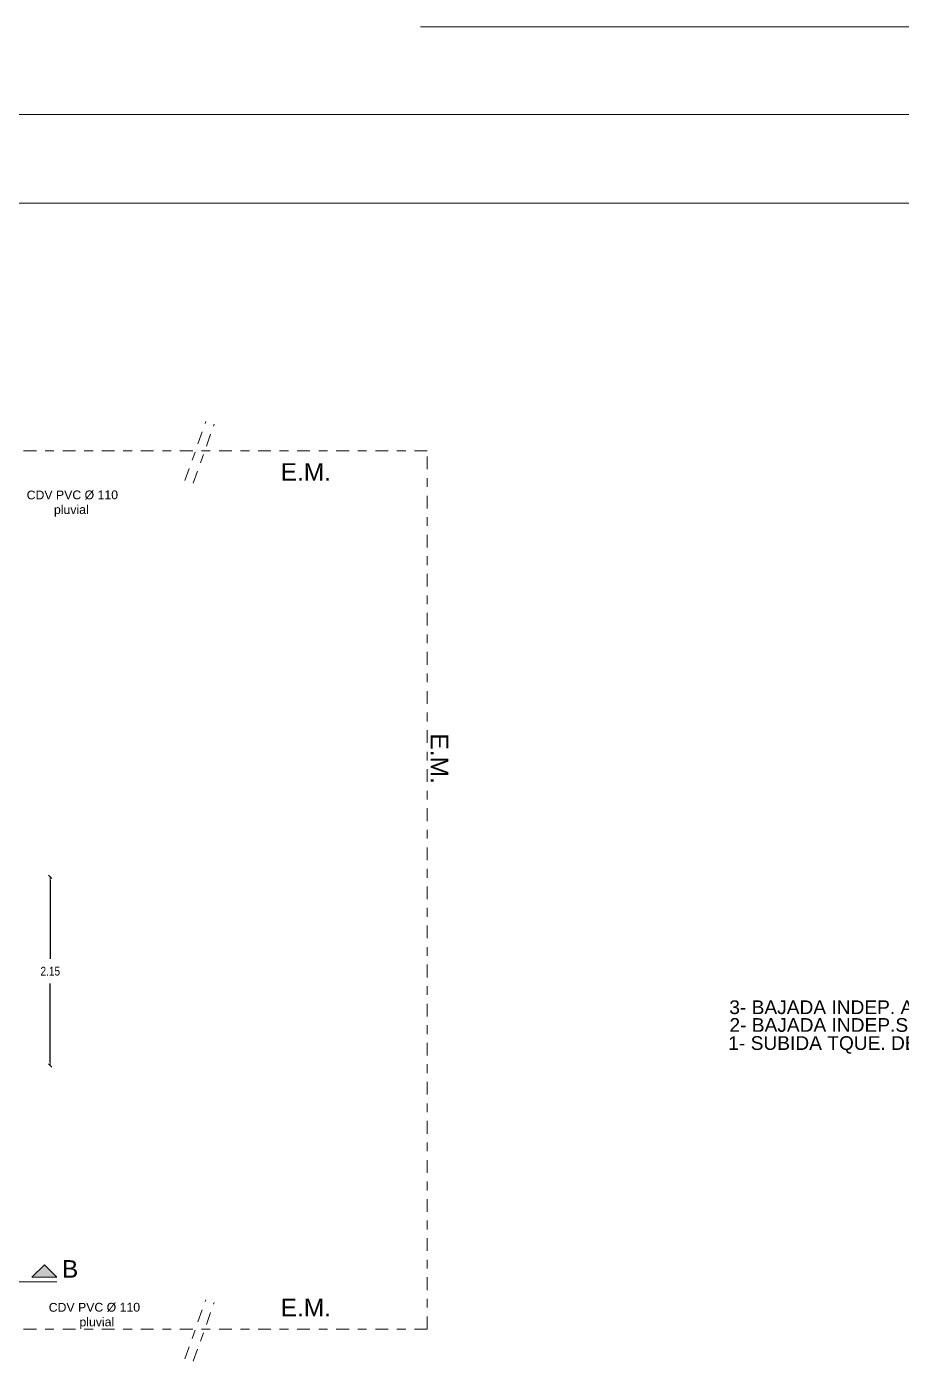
# Model space of a CAD drawing. Header units: millimetres. Extents: x 337 to 1167, y 242 to 575.
# Drawn here: x 588.86 to 598.82, y 260.19 to 275.38 of the extents above; entities that cross this region are included whole.
import ezdxf

# ---------------------------------------------------------------- set-up
doc = ezdxf.new("R2010")
doc.units = ezdxf.units.MM
doc.linetypes.add('EJE', pattern=[0.205, 0.145, -0.03, 0, -0.03])
doc.layers.get('0').update_dxf_attribs({"lineweight": 5})
doc.layers.get('Defpoints').update_dxf_attribs({"lineweight": 5})
for name, color, linetype, lineweight in [('agua', 7, 'Continuous', 5), ('cotas', 7, 'Continuous', 5), ('PRESENTACION ANTEPROYECTO', 7, 'Continuous', 5)]:
    doc.layers.add(name, color=color, linetype=linetype, lineweight=lineweight)
doc.styles.add('GENERATED_STYLE_13', font='')
doc.styles.add('GENERATED_STYLE_14', font='arial.ttf')
doc.styles.get('GENERATED_STYLE_13').set_extended_font_data('Arial Narrow Occidental')
doc.dimstyles.new('Dimstyle_92', dxfattribs={"dimtxt": 0.1, "dimasz": 0.038, "dimexe": 0.18, "dimexo": 0, "dimgap": 0.09, "dimtad": 1, "dimtih": 1, "dimtoh": 1, "dimzin": 0, "dimdsep": 46, "dimtxsty": 'GENERATED_STYLE_13', "dimblk": 'ARROWHEAD_6', "dimblk1": 'ARROWHEAD_6', "dimblk2": 'ARROWHEAD_6', "dimcen": 0.09, "dimse1": 1, "dimse2": 1, "dimclrd": 252, "dimclre": 252, "dimclrt": 252, "dimadec": 0, "dimazin": 0, "dimtfac": 1, "dimtdec": 4, "dimtmove": 0, "dimatfit": 3, "dimfxl": 1, "dimtolj": 1, "dimtzin": 0, "dimarcsym": 0})

# ---------------------------------------------------------------- blocks, each defined once
blk = doc.blocks.new('ARROWHEAD_6')
at = {"color": 0, "linetype": 'Continuous'}
for p, q in [((0, 0), (-1, 0)), ((-0.5, -0.5), (0.5, 0.5))]:
    blk.add_line(p, q, dxfattribs=at)
blk = doc.blocks.new('*D542')
at = {"layer": 'cotas', "color": 252, "lineweight": -2, "transparency": 16777216}
for p, q in [((589.128, 265.666), (589.128, 264.769)), ((589.128, 263.592), (589.128, 264.489))]:
    blk.add_line(p, q, dxfattribs=at)
at = {"layer": 'Defpoints', "color": 0, "transparency": 16777216}
for p in [(588.557, 265.704), (588.557, 263.554), (589.128, 263.554)]:
    blk.add_point(p, dxfattribs=at)
at = {"layer": 'cotas', "color": 252, "lineweight": -2, "transparency": 16777216, "xscale": 0.03800000000000001, "yscale": 0.03800000000000001, "zscale": 0.03800000000000001}
for p, rotation in [((589.128, 265.704), 90), ((589.128, 263.554), 270)]:
    blk.add_blockref('ARROWHEAD_6', p, dxfattribs=dict(at, rotation=rotation))
at = {"layer": 'cotas', "color": 252, "transparency": 16777216, "insert": (589.128, 264.629), "char_height": 0.1, "attachment_point": 5, "style": 'GENERATED_STYLE_13'}
blk.add_mtext('\\A1;2.15', dxfattribs=at)

msp = doc.modelspace()

# ---------------------------------------------------------------- hatches: boundary and pattern name
at = {"layer": 'PRESENTACION ANTEPROYECTO'}
msp.add_hatch(color=7, dxfattribs=at).paths.add_polyline_path([(588.919, 261.144), (589.061, 261.285), (589.202, 261.144)])

# ---------------------------------------------------------------- linework, layer by layer
at = {"layer": 'PRESENTACION ANTEPROYECTO', "color": 2, "linetype": 'Continuous'}
msp.add_line((593.342, 275.384), (627.257, 275.384), dxfattribs=at)
at = {"layer": 'PRESENTACION ANTEPROYECTO'}
msp.add_line((533.88, 274.384), (639.944, 274.384), dxfattribs=at)
at = {"layer": 'PRESENTACION ANTEPROYECTO', "color": 2}
msp.add_line((536.38, 273.381), (638.944, 273.372), dxfattribs=at)
at = {"layer": 'PRESENTACION ANTEPROYECTO', "color": 252, "linetype": 'EJE'}
for p, q in [((590.66, 270.216), (590.898, 270.887)), ((590.756, 270.187), (590.994, 270.858)), ((593.419, 270.554), (575.157, 270.554)), ((593.419, 260.554), (593.419, 270.554)), ((593.419, 260.554), (593.419, 270.554)), ((590.66, 260.216), (590.898, 260.887)), ((590.756, 260.187), (590.994, 260.858)), ((593.419, 260.554), (575.157, 260.554))]:
    msp.add_line(p, q, dxfattribs=at)
at = {"layer": 'PRESENTACION ANTEPROYECTO', "color": 7, "linetype": 'Continuous'}
msp.add_line((577.567, 261.094), (589.201, 261.094), dxfattribs=at)
msp.add_lwpolyline([(588.919, 261.144), (589.061, 261.285), (589.202, 261.144)], close=True, dxfattribs=at)

# ---------------------------------------------------------------- texts
at = {"layer": 'agua', "color": 5, "style": 'GENERATED_STYLE_14'}
for s, p in [('3- BAJADA INDEP. A CALEFÓN Ø 19 mm.', (596.858, 264.141)), ('2- BAJADA INDEP.SERVICIO SANITARIO Ø 19mm.', (596.86, 263.939)), ('1- SUBIDA TQUE. DE RESERVA 800 lts Ø 13 mm..', (596.847, 263.733))]:
    msp.add_text(s, height=0.156, dxfattribs=at).set_placement(p)
at = {"layer": 'agua', "color": 7, "char_height": 0.1, "width": 1.16521, "attachment_point": 4, "rotation": 0.1178, "style": 'GENERATED_STYLE_14'}
for s, insert in [('\\A1;CDV PVC Ø 110\\P        pluvial', (588.859, 269.953)), ('\\A1;CDV PVC Ø 110\\P         pluvial', (589.11, 260.703))]:
    msp.add_mtext(s, dxfattribs=dict(at, insert=insert))
at = {"layer": 'PRESENTACION ANTEPROYECTO', "color": 7, "char_height": 0.2, "attachment_point": 5, "style": 'GENERATED_STYLE_14'}
for s, insert, width in [('\\A1;{\\fArial|b0|i0|c0|p34;\\C252;E.M.}', (592.037, 270.314), 0.64408), ('\\A1;{\\fArial|b0|i0|c0|p34;\\C7;B}', (589.353, 261.239), 0.4), ('\\A1;{\\fArial|b0|i0|c0|p34;\\C252;E.M.}', (592.037, 260.799), 0.64408)]:
    msp.add_mtext(s, dxfattribs=dict(at, insert=insert, width=width))
at = {"layer": 'PRESENTACION ANTEPROYECTO', "color": 7, "insert": (593.56, 267.05), "char_height": 0.2, "width": 0.64408, "attachment_point": 5, "rotation": 270, "style": 'GENERATED_STYLE_14'}
msp.add_mtext('\\A1;{\\fArial|b0|i0|c0|p34;\\C252;E.M.}', dxfattribs=at)

# ---------------------------------------------------------------- dimensions: what is measured, and where the dimension line sits
at = {"layer": 'cotas'}
dim = msp.add_linear_dim(base=(589.128, 263.554), p1=(588.557, 265.704), p2=(588.557, 263.554), angle=90, dimstyle='Dimstyle_92', dxfattribs=at)
dim.commit()
dim.dimension.update_dxf_attribs({"geometry": '*D542', "text_midpoint": (589.128, 264.629)})

doc.saveas('drawing.dxf')
